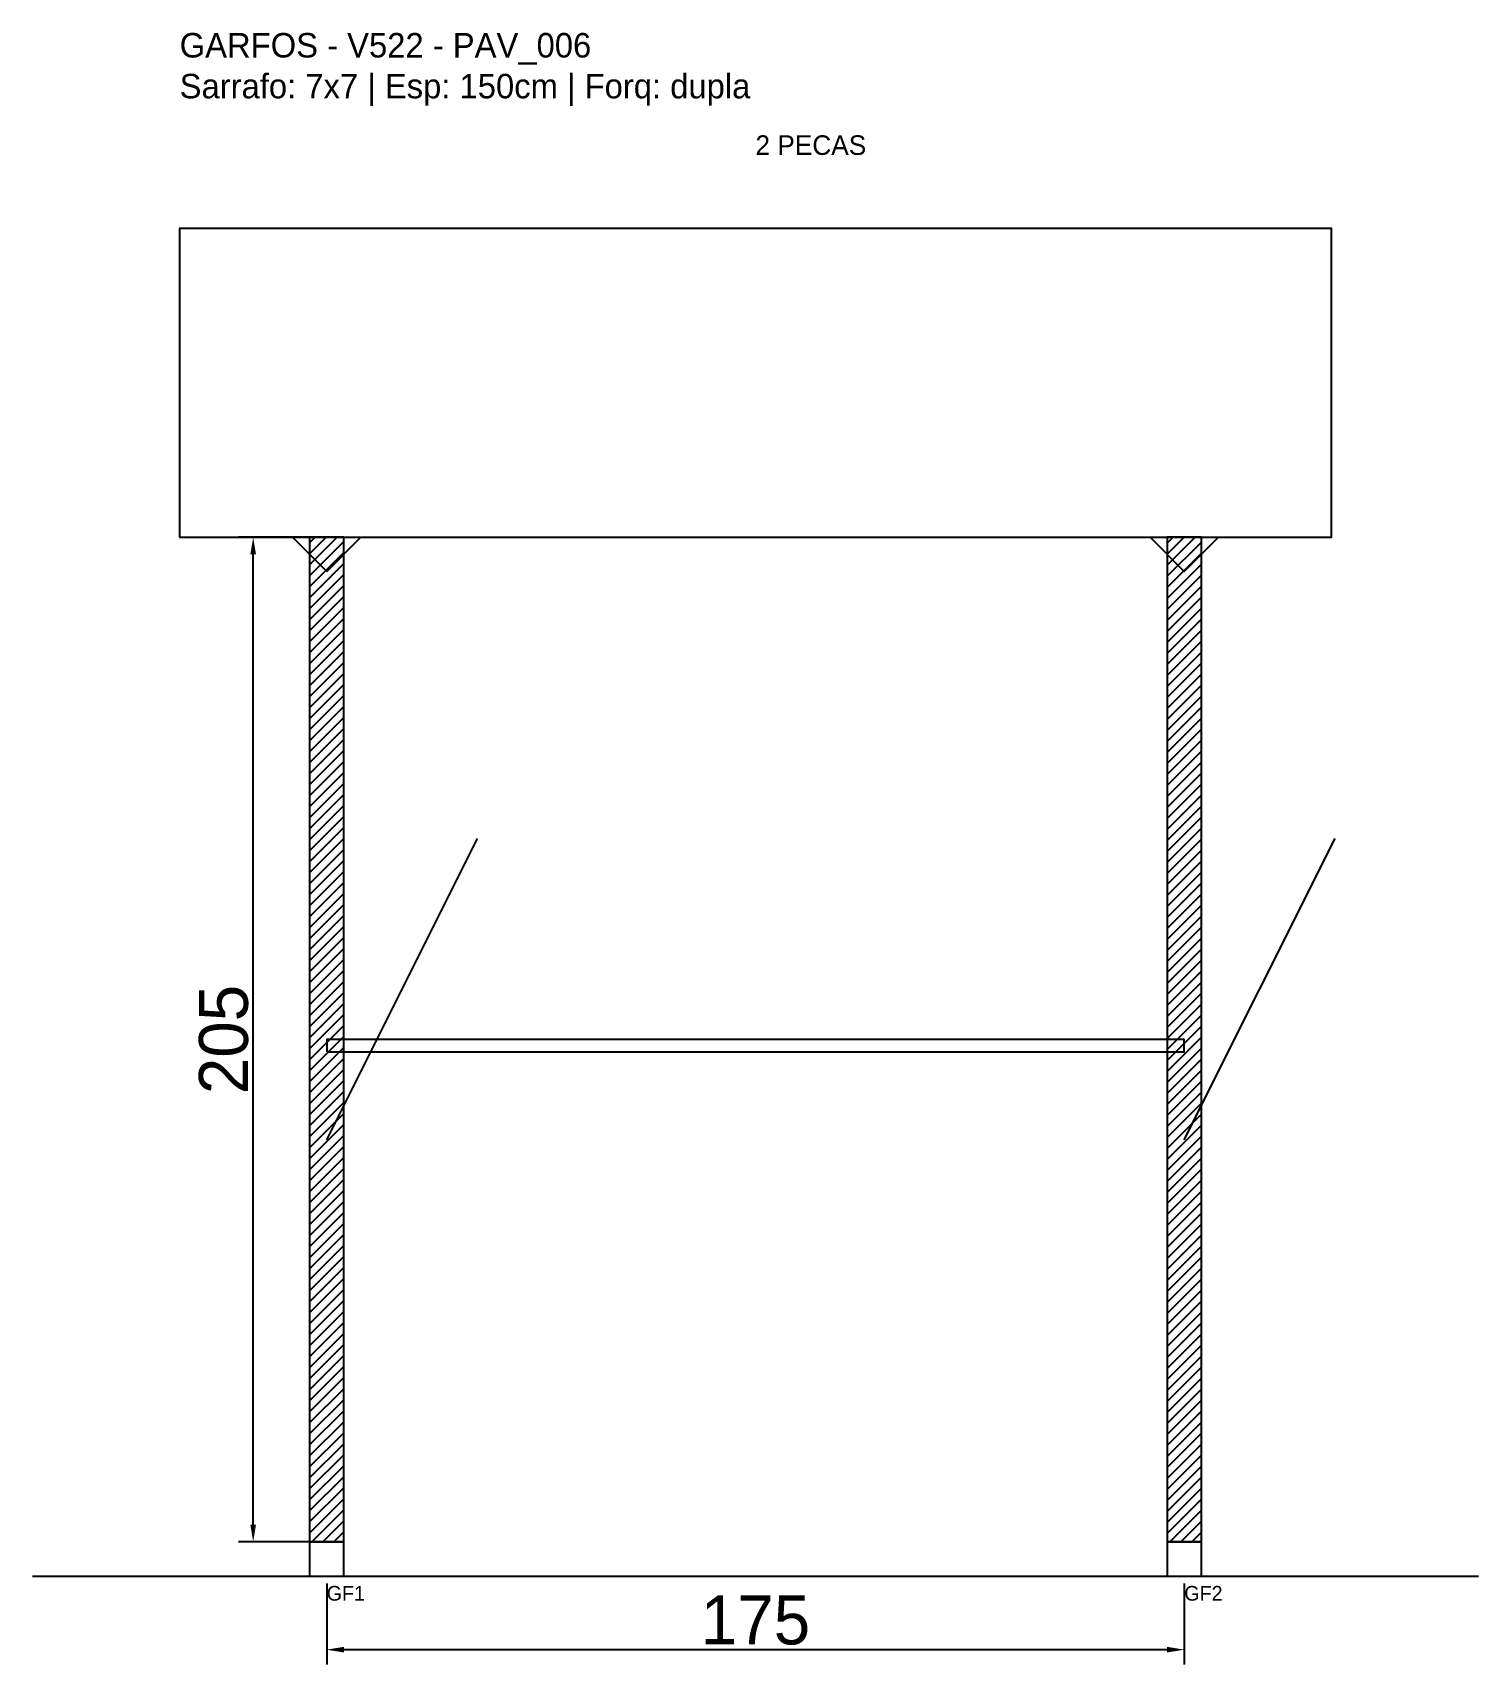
# Model space of a CAD drawing. Header units: metres. Extents: x -30 to 265, y -25 to 308.
import ezdxf

# ---------------------------------------------------------------- set-up
doc = ezdxf.new("R2010")
doc.units = ezdxf.units.M
for name, color, linetype in [('BARRA_ANCORAGEM', 1, 'Continuous'), ('COTA', 241, 'Continuous'), ('GARFOS OK', 3, 'Continuous'), ('NOME DA VIGA', 6, 'Continuous'), ('SARR_7x7', 40, 'Continuous'), ('TIRAS REESCORAMENTO', 252, 'Continuous'), ('VIGAS', 3, 'Continuous')]:
    doc.layers.add(name, color=color, linetype=linetype)
doc.dimstyles.new('EZ DXF', dxfattribs={"dimtxt": 10, "dimasz": 3.5, "dimexe": 3, "dimexo": 1.5, "dimgap": 1, "dimtad": 1, "dimdec": 1, "dimdsep": 46, "dimcen": 2.5, "dimazin": 3, "dimtfac": 1, "dimtmove": 0, "dimatfit": 3})

msp = doc.modelspace()

# ---------------------------------------------------------------- hatches: boundary and pattern name
at = {"layer": 'COTA'}
h = msp.add_hatch(dxfattribs=at)
h.set_pattern_fill('ANSI31', scale=0.5)
h.paths.add_polyline_path([(26.5, 0), (33.5, 0), (33.5, 205), (26.5, 205)])
h = msp.add_hatch(dxfattribs=at)
h.set_pattern_fill('ANSI31', scale=0.5)
h.paths.add_polyline_path([(201.5, 0), (208.5, 0), (208.5, 205), (201.5, 205)])

# ---------------------------------------------------------------- linework, layer by layer
at = {"layer": 'BARRA_ANCORAGEM'}
for p, q in [((30, 82), (60.75, 143.5)), ((205, 82), (235.75, 143.5))]:
    msp.add_line(p, q, dxfattribs=at)
at = {"layer": 'GARFOS OK'}
for p, q in [((30, 198), (23, 205)), ((23, 205), (37, 205)), ((30, 198), (37, 205)), ((205, 198), (198, 205)), ((198, 205), (212, 205)), ((205, 198), (212, 205))]:
    msp.add_line(p, q, dxfattribs=at)
at = {"layer": 'GARFOS OK', "linetype": 'CONTINUOUS'}
msp.add_line((-30, -7), (265, -7), dxfattribs=at)
at = {"layer": 'GARFOS OK'}
for points in [[(26.5, 0), (33.5, 0), (33.5, 205), (26.5, 205), (26.5, 0)], [(201.5, 0), (208.5, 0), (208.5, 205), (201.5, 205), (201.5, 0)]]:
    msp.add_lwpolyline(points, dxfattribs=at)
at = {"layer": 'SARR_7x7'}
for points in [[(26.5, -7), (33.5, -7), (33.5, 0), (26.5, 0), (26.5, -7)], [(201.5, -7), (208.5, -7), (208.5, 0), (201.5, 0), (201.5, -7)]]:
    msp.add_lwpolyline(points, dxfattribs=at)
at = {"layer": 'TIRAS REESCORAMENTO'}
msp.add_lwpolyline([(30, 100), (205, 100), (205, 102.5), (30, 102.5), (30, 100)], dxfattribs=at)
at = {"layer": 'VIGAS'}
msp.add_lwpolyline([(0, 205), (235, 205), (235, 268), (0, 268), (0, 205)], dxfattribs=at)

# ---------------------------------------------------------------- texts
at = {"layer": 'NOME DA VIGA'}
for s, height, p in [('2 PECAS', 4, (117.5, 283)), ('GF1', 3, (30, -12)), ('GF2', 3, (205, -12))]:
    msp.add_text(s, height=height, dxfattribs=at).set_placement(p)
at = {"layer": 'NOME DA VIGA', "insert": (0, 293), "char_height": 5, "attachment_point": 7}
msp.add_mtext('GARFOS - V522 - PAV_006\\PSarrafo: 7x7 | Esp: 150cm | Forq: dupla', dxfattribs=at)

# ---------------------------------------------------------------- dimensions: what is measured, and where the dimension line sits
at = {"layer": 'COTA'}
msp.add_linear_dim(base=(15, 0), p1=(30, 0), p2=(30, 205), angle=90, dimstyle='EZ DXF', dxfattribs=at).render()
msp.add_linear_dim(base=(30, -22), p1=(30, -7), p2=(205, -7), dimstyle='EZ DXF', dxfattribs=at).render()

doc.saveas('drawing.dxf')
